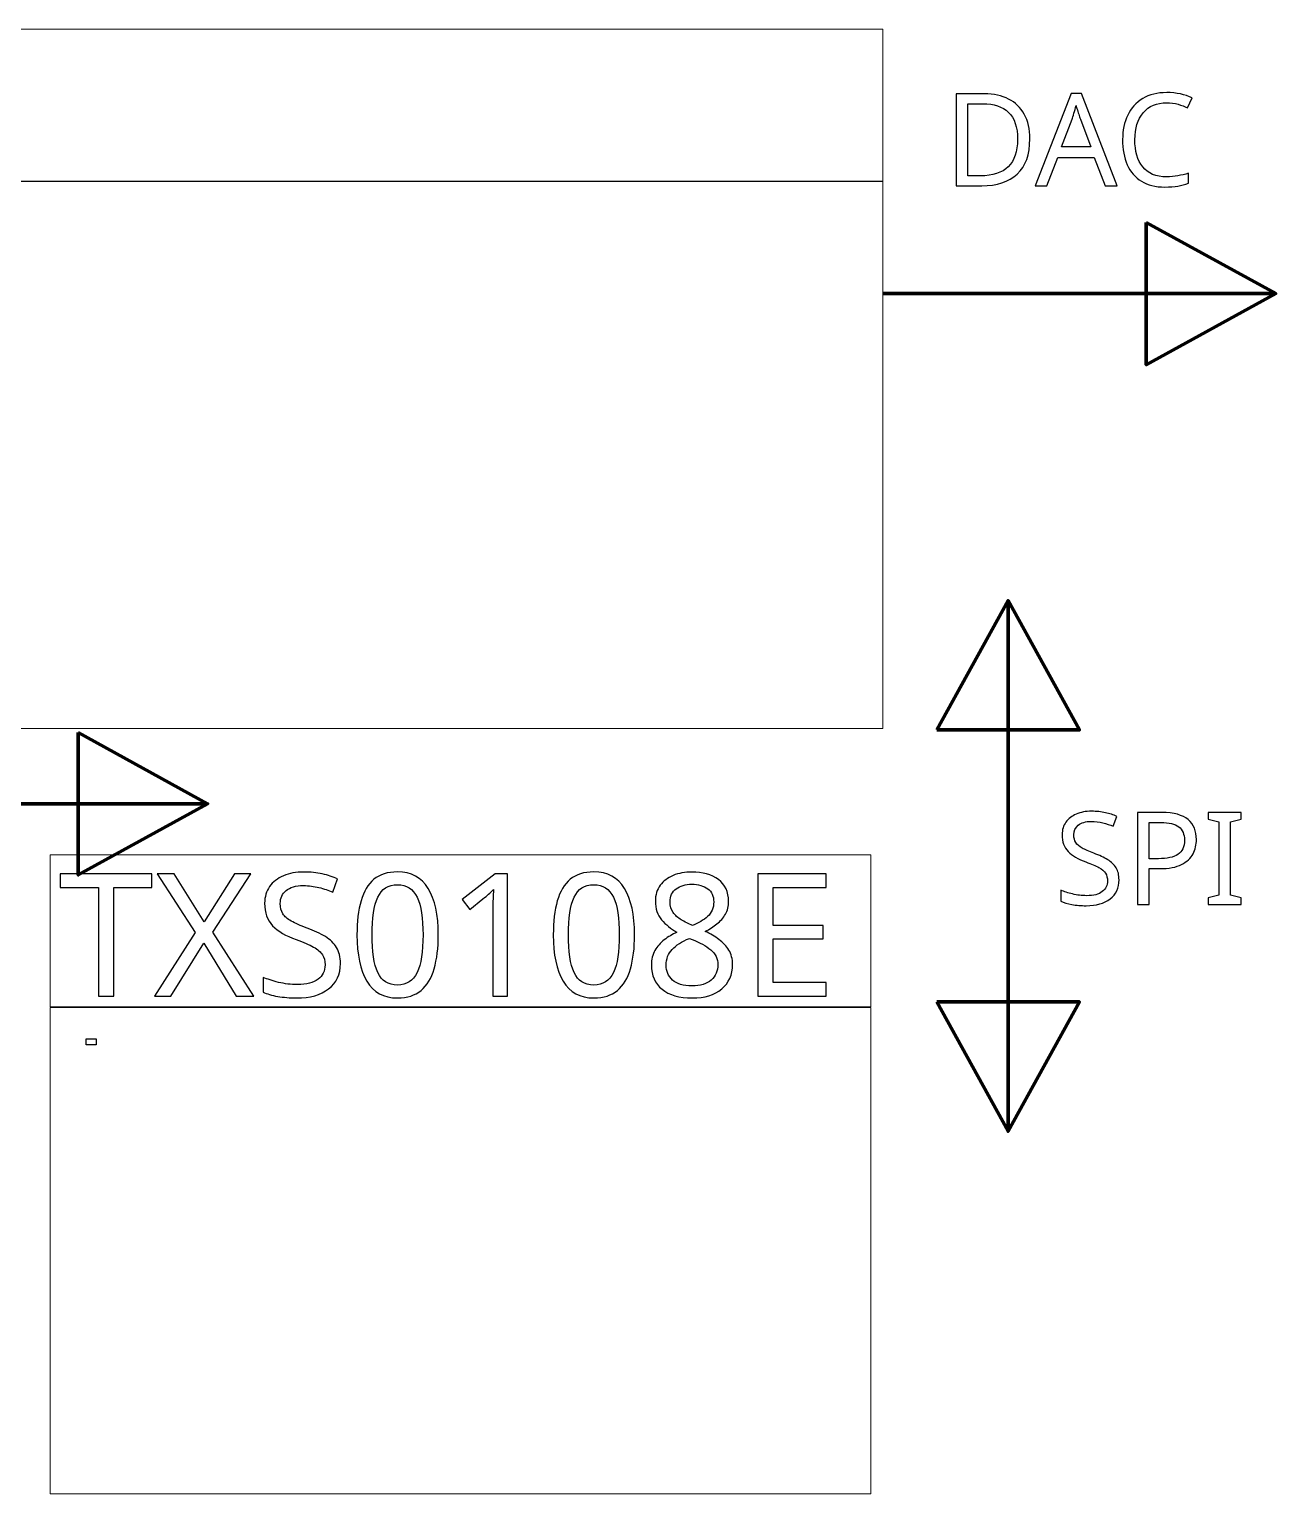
# Model space of a CAD drawing. Header units: inches. Extents: x -6.7 to 20.3, y -5.6 to 12.6.
# Drawn here: x -2.236 to -0.622, y 0.09 to 1.987 of the extents above; entities that cross this region are included whole.
import ezdxf
from ezdxf.lldxf.tags import DXFTag

# ---------------------------------------------------------------- set-up
doc = ezdxf.new("R2010")
doc.units = ezdxf.units.IN
doc.header["$MEASUREMENT"] = 0
doc.header["$XCLIPFRAME"] = 2
doc.layers.add('Layer 1', color=7, linetype='Continuous')
tags = doc.linetypes.add('New Line11', pattern=[1.5, 1, -0.5]).pattern_tags.tags
tags[6:7] = [DXFTag(74, 4), DXFTag(75, 0), DXFTag(340, '0'), DXFTag(46, 1.0), DXFTag(50, 0.0), DXFTag(44, 0.0), DXFTag(45, 0.0)]
tags[4:5] = [DXFTag(74, 4), DXFTag(75, 0), DXFTag(340, '0'), DXFTag(46, 1.0), DXFTag(50, 0.0), DXFTag(44, 0.0), DXFTag(45, 0.0)]
tags = doc.linetypes.add('New Line3', pattern=[1.5, 1, -0.5]).pattern_tags.tags
tags[6:7] = [DXFTag(74, 4), DXFTag(75, 0), DXFTag(340, '0'), DXFTag(46, 1.0), DXFTag(50, 0.0), DXFTag(44, 0.0), DXFTag(45, 0.0)]
tags[4:5] = [DXFTag(74, 4), DXFTag(75, 0), DXFTag(340, '0'), DXFTag(46, 1.0), DXFTag(50, 0.0), DXFTag(44, 0.0), DXFTag(45, 0.0)]
picture_1 = doc.add_image_def('image12.jpg', size_in_pixel=(344, 207))

msp = doc.modelspace()

# ---------------------------------------------------------------- linework, layer by layer
at = {"layer": 'Layer 1', "color": 114, "linetype": 'New Line3', "lineweight": 18}
msp.add_lwpolyline([(-3.572, 1.7906), (-1.131, 1.7906), (-1.131, 1.9875), (-3.572, 1.9875), (-3.572, 1.7906)], close=True, dxfattribs=at)
at = {"layer": 'Layer 1', "color": 250, "lineweight": 18}
for points in [[(-3.572, 1.0815), (-1.131, 1.0815), (-1.131, 1.7901), (-3.572, 1.7901), (-3.572, 1.0815)], [(-2.2094, 0.0902), (-1.1464, 0.0902), (-1.1464, 0.7201), (-2.2094, 0.7201), (-2.2094, 0.0902)]]:
    msp.add_lwpolyline(points, close=True, dxfattribs=at)
at = {"layer": 'Layer 1', "color": 114, "linetype": 'New Line11', "lineweight": 18}
msp.add_lwpolyline([(-2.2094, 0.7209), (-1.1464, 0.7209), (-1.1464, 0.9178), (-2.2094, 0.9178), (-2.2094, 0.7209)], close=True, dxfattribs=at)
at = {"layer": 'Layer 1', "color": 250}
for points, knots in [([(-0.9405, 1.8455), (-0.9405, 1.8253), (-0.946, 1.8102), (-0.957, 1.8), (-0.9679, 1.7899), (-0.9832, 1.7848), (-1.0027, 1.7848), (-1.0027, 1.7848), (-1.0359, 1.7848), (-1.0359, 1.7848), (-1.0359, 1.7848), (-1.0359, 1.9038), (-1.0359, 1.9038), (-1.0359, 1.9038), (-0.9992, 1.9038), (-0.9992, 1.9038), (-0.9872, 1.9038), (-0.9768, 1.9016), (-0.968, 1.8971), (-0.9593, 1.8927), (-0.9525, 1.8861), (-0.9477, 1.8775), (-0.9429, 1.8689), (-0.9405, 1.8582), (-0.9405, 1.8455)], [0, 0, 0, 0, 0.125, 0.125, 0.125, 0.25, 0.25, 0.25, 0.375, 0.375, 0.375, 0.5, 0.5, 0.5, 0.625, 0.625, 0.625, 0.75, 0.75, 0.75, 0.875, 0.875, 0.875, 1, 1, 1, 1]), ([(-0.8429, 1.7848), (-0.8429, 1.7848), (-0.8572, 1.8216), (-0.8572, 1.8216), (-0.8572, 1.8216), (-0.9044, 1.8216), (-0.9044, 1.8216), (-0.9044, 1.8216), (-0.9185, 1.7848), (-0.9185, 1.7848), (-0.9185, 1.7848), (-0.9337, 1.7848), (-0.9337, 1.7848), (-0.9337, 1.7848), (-0.8872, 1.9043), (-0.8872, 1.9043), (-0.8872, 1.9043), (-0.8737, 1.9043), (-0.8737, 1.9043), (-0.8737, 1.9043), (-0.8274, 1.7848), (-0.8274, 1.7848), (-0.8274, 1.7848), (-0.8429, 1.7848), (-0.8429, 1.7848)], [0, 0, 0, 0, 0.125, 0.125, 0.125, 0.25, 0.25, 0.25, 0.375, 0.375, 0.375, 0.5, 0.5, 0.5, 0.625, 0.625, 0.625, 0.75, 0.75, 0.75, 0.875, 0.875, 0.875, 1, 1, 1, 1]), ([(-0.7634, 1.8923), (-0.7762, 1.8923), (-0.7862, 1.888), (-0.7935, 1.8795), (-0.8009, 1.8709), (-0.8045, 1.8592), (-0.8045, 1.8443), (-0.8045, 1.8295), (-0.8011, 1.8178), (-0.7943, 1.8092), (-0.7875, 1.8006), (-0.7772, 1.7963), (-0.7635, 1.7963), (-0.7583, 1.7963), (-0.7534, 1.7967), (-0.7487, 1.7976), (-0.744, 1.7985), (-0.7395, 1.7996), (-0.735, 1.801), (-0.735, 1.801), (-0.735, 1.788), (-0.735, 1.788), (-0.7395, 1.7863), (-0.7441, 1.7851), (-0.7488, 1.7843), (-0.7535, 1.7835), (-0.7592, 1.7831), (-0.7657, 1.7831), (-0.7778, 1.7831), (-0.7879, 1.7856), (-0.796, 1.7906), (-0.8042, 1.7956), (-0.8102, 1.8027), (-0.8143, 1.812), (-0.8184, 1.8212), (-0.8204, 1.832), (-0.8204, 1.8445), (-0.8204, 1.8565), (-0.8182, 1.867), (-0.8138, 1.8762), (-0.8094, 1.8854), (-0.8029, 1.8925), (-0.7944, 1.8977), (-0.7858, 1.9029), (-0.7754, 1.9055), (-0.7632, 1.9055), (-0.7507, 1.9055), (-0.7397, 1.9031), (-0.7304, 1.8985), (-0.7304, 1.8985), (-0.7364, 1.8858), (-0.7364, 1.8858), (-0.74, 1.8875), (-0.7441, 1.889), (-0.7486, 1.8903), (-0.7531, 1.8916), (-0.758, 1.8923), (-0.7634, 1.8923)], [0, 0, 0, 0, 0.052632, 0.052632, 0.052632, 0.105263, 0.105263, 0.105263, 0.157895, 0.157895, 0.157895, 0.210526, 0.210526, 0.210526, 0.263158, 0.263158, 0.263158, 0.315789, 0.315789, 0.315789, 0.368421, 0.368421, 0.368421, 0.421053, 0.421053, 0.421053, 0.473684, 0.473684, 0.473684, 0.526316, 0.526316, 0.526316, 0.578947, 0.578947, 0.578947, 0.631579, 0.631579, 0.631579, 0.684211, 0.684211, 0.684211, 0.736842, 0.736842, 0.736842, 0.789474, 0.789474, 0.789474, 0.842105, 0.842105, 0.842105, 0.894737, 0.894737, 0.894737, 0.947368, 0.947368, 0.947368, 1, 1, 1, 1]), ([(-0.9564, 1.845), (-0.9564, 1.8608), (-0.9603, 1.8725), (-0.9681, 1.8799), (-0.976, 1.8873), (-0.987, 1.891), (-1.0014, 1.891), (-1.0014, 1.891), (-1.0209, 1.891), (-1.0209, 1.891), (-1.0209, 1.891), (-1.0209, 1.7976), (-1.0209, 1.7976), (-1.0209, 1.7976), (-1.0047, 1.7976), (-1.0047, 1.7976), (-0.9725, 1.7976), (-0.9564, 1.8134), (-0.9564, 1.845)], [0, 0, 0, 0, 0.166667, 0.166667, 0.166667, 0.333333, 0.333333, 0.333333, 0.5, 0.5, 0.5, 0.666667, 0.666667, 0.666667, 0.833333, 0.833333, 0.833333, 1, 1, 1, 1]), ([(-0.875, 1.871), (-0.8754, 1.8718), (-0.8759, 1.8735), (-0.8767, 1.8758), (-0.8775, 1.8781), (-0.8782, 1.8805), (-0.879, 1.883), (-0.8797, 1.8855), (-0.8803, 1.8875), (-0.8807, 1.8888), (-0.8815, 1.8853), (-0.8824, 1.882), (-0.8834, 1.8787), (-0.8844, 1.8754), (-0.8852, 1.8728), (-0.8859, 1.871), (-0.8859, 1.871), (-0.8994, 1.835), (-0.8994, 1.835), (-0.8994, 1.835), (-0.8617, 1.835), (-0.8617, 1.835), (-0.8617, 1.835), (-0.875, 1.871), (-0.875, 1.871)], [0, 0, 0, 0, 0.125, 0.125, 0.125, 0.25, 0.25, 0.25, 0.375, 0.375, 0.375, 0.5, 0.5, 0.5, 0.625, 0.625, 0.625, 0.75, 0.75, 0.75, 0.875, 0.875, 0.875, 1, 1, 1, 1]), ([(-0.825, 0.8855), (-0.825, 0.875), (-0.8288, 0.8667), (-0.8365, 0.8609), (-0.8442, 0.855), (-0.8545, 0.852), (-0.8675, 0.852), (-0.8742, 0.852), (-0.8803, 0.8525), (-0.886, 0.8535), (-0.8917, 0.8545), (-0.8964, 0.8559), (-0.9002, 0.8577), (-0.9002, 0.8577), (-0.9002, 0.872), (-0.9002, 0.872), (-0.8962, 0.8702), (-0.8912, 0.8686), (-0.8852, 0.8672), (-0.8793, 0.8657), (-0.8732, 0.865), (-0.8668, 0.865), (-0.8579, 0.865), (-0.8512, 0.8667), (-0.8467, 0.8702), (-0.8422, 0.8736), (-0.84, 0.8783), (-0.84, 0.8842), (-0.84, 0.8881), (-0.8408, 0.8914), (-0.8425, 0.894), (-0.8442, 0.8967), (-0.847, 0.8992), (-0.8511, 0.9014), (-0.8551, 0.9037), (-0.8608, 0.9061), (-0.868, 0.9087), (-0.8781, 0.9124), (-0.8857, 0.9169), (-0.8909, 0.9222), (-0.8961, 0.9275), (-0.8987, 0.9348), (-0.8987, 0.944), (-0.8987, 0.9504), (-0.8971, 0.9558), (-0.8938, 0.9603), (-0.8906, 0.9648), (-0.8861, 0.9682), (-0.8804, 0.9707), (-0.8747, 0.9731), (-0.8681, 0.9744), (-0.8607, 0.9744), (-0.8541, 0.9744), (-0.8481, 0.9737), (-0.8427, 0.9725), (-0.8372, 0.9713), (-0.8323, 0.9697), (-0.8278, 0.9677), (-0.8278, 0.9677), (-0.8325, 0.9549), (-0.8325, 0.9549), (-0.8366, 0.9566), (-0.8411, 0.9581), (-0.8459, 0.9594), (-0.8507, 0.9606), (-0.8558, 0.9612), (-0.861, 0.9612), (-0.8684, 0.9612), (-0.8741, 0.9596), (-0.8778, 0.9564), (-0.8816, 0.9533), (-0.8835, 0.9491), (-0.8835, 0.9439), (-0.8835, 0.9399), (-0.8827, 0.9365), (-0.881, 0.9339), (-0.8793, 0.9312), (-0.8766, 0.9288), (-0.8728, 0.9267), (-0.8691, 0.9246), (-0.8639, 0.9223), (-0.8575, 0.9199), (-0.8505, 0.9173), (-0.8446, 0.9146), (-0.8397, 0.9116), (-0.8349, 0.9087), (-0.8312, 0.9051), (-0.8287, 0.901), (-0.8262, 0.8969), (-0.825, 0.8917), (-0.825, 0.8855)], [0, 0, 0, 0, 0.033333, 0.033333, 0.033333, 0.066667, 0.066667, 0.066667, 0.1, 0.1, 0.1, 0.133333, 0.133333, 0.133333, 0.166667, 0.166667, 0.166667, 0.2, 0.2, 0.2, 0.233333, 0.233333, 0.233333, 0.266667, 0.266667, 0.266667, 0.3, 0.3, 0.3, 0.333333, 0.333333, 0.333333, 0.366667, 0.366667, 0.366667, 0.4, 0.4, 0.4, 0.433333, 0.433333, 0.433333, 0.466667, 0.466667, 0.466667, 0.5, 0.5, 0.5, 0.533333, 0.533333, 0.533333, 0.566667, 0.566667, 0.566667, 0.6, 0.6, 0.6, 0.633333, 0.633333, 0.633333, 0.666667, 0.666667, 0.666667, 0.7, 0.7, 0.7, 0.733333, 0.733333, 0.733333, 0.766667, 0.766667, 0.766667, 0.8, 0.8, 0.8, 0.833333, 0.833333, 0.833333, 0.866667, 0.866667, 0.866667, 0.9, 0.9, 0.9, 0.933333, 0.933333, 0.933333, 0.966667, 0.966667, 0.966667, 1, 1, 1, 1]), ([(-0.7695, 0.9727), (-0.7539, 0.9727), (-0.7426, 0.9696), (-0.7355, 0.9635), (-0.7284, 0.9574), (-0.7248, 0.9488), (-0.7248, 0.9377), (-0.7248, 0.9311), (-0.7263, 0.925), (-0.7292, 0.9193), (-0.7322, 0.9136), (-0.7371, 0.9089), (-0.7441, 0.9054), (-0.751, 0.9018), (-0.7604, 0.9), (-0.7723, 0.9), (-0.7723, 0.9), (-0.786, 0.9), (-0.786, 0.9), (-0.786, 0.9), (-0.786, 0.8537), (-0.786, 0.8537), (-0.786, 0.8537), (-0.801, 0.8537), (-0.801, 0.8537), (-0.801, 0.8537), (-0.801, 0.9727), (-0.801, 0.9727), (-0.801, 0.9727), (-0.7695, 0.9727), (-0.7695, 0.9727)], [0, 0, 0, 0, 0.1, 0.1, 0.1, 0.2, 0.2, 0.2, 0.3, 0.3, 0.3, 0.4, 0.4, 0.4, 0.5, 0.5, 0.5, 0.6, 0.6, 0.6, 0.7, 0.7, 0.7, 0.8, 0.8, 0.8, 0.9, 0.9, 0.9, 1, 1, 1, 1]), ([(-0.6667, 0.8537), (-0.6667, 0.8537), (-0.7097, 0.8537), (-0.7097, 0.8537), (-0.7097, 0.8537), (-0.7097, 0.8624), (-0.7097, 0.8624), (-0.7097, 0.8624), (-0.6957, 0.8655), (-0.6957, 0.8655), (-0.6957, 0.8655), (-0.6957, 0.9607), (-0.6957, 0.9607), (-0.6957, 0.9607), (-0.7097, 0.964), (-0.7097, 0.964), (-0.7097, 0.964), (-0.7097, 0.9727), (-0.7097, 0.9727), (-0.7097, 0.9727), (-0.6667, 0.9727), (-0.6667, 0.9727), (-0.6667, 0.9727), (-0.6667, 0.964), (-0.6667, 0.964), (-0.6667, 0.964), (-0.6807, 0.9607), (-0.6807, 0.9607), (-0.6807, 0.9607), (-0.6807, 0.8655), (-0.6807, 0.8655), (-0.6807, 0.8655), (-0.6667, 0.8624), (-0.6667, 0.8624), (-0.6667, 0.8624), (-0.6667, 0.8537), (-0.6667, 0.8537)], [0, 0, 0, 0, 0.083333, 0.083333, 0.083333, 0.166667, 0.166667, 0.166667, 0.25, 0.25, 0.25, 0.333333, 0.333333, 0.333333, 0.416667, 0.416667, 0.416667, 0.5, 0.5, 0.5, 0.583333, 0.583333, 0.583333, 0.666667, 0.666667, 0.666667, 0.75, 0.75, 0.75, 0.833333, 0.833333, 0.833333, 0.916667, 0.916667, 0.916667, 1, 1, 1, 1]), ([(-0.7708, 0.9599), (-0.7708, 0.9599), (-0.786, 0.9599), (-0.786, 0.9599), (-0.786, 0.9599), (-0.786, 0.9129), (-0.786, 0.9129), (-0.786, 0.9129), (-0.774, 0.9129), (-0.774, 0.9129), (-0.7627, 0.9129), (-0.7542, 0.9147), (-0.7487, 0.9184), (-0.7431, 0.922), (-0.7403, 0.9282), (-0.7403, 0.937), (-0.7403, 0.9447), (-0.7428, 0.9504), (-0.7477, 0.9542), (-0.7526, 0.958), (-0.7603, 0.9599), (-0.7708, 0.9599)], [0, 0, 0, 0, 0.142857, 0.142857, 0.142857, 0.285714, 0.285714, 0.285714, 0.428571, 0.428571, 0.428571, 0.571429, 0.571429, 0.571429, 0.714286, 0.714286, 0.714286, 0.857143, 0.857143, 0.857143, 1, 1, 1, 1]), ([(-2.1268, 0.7347), (-2.1268, 0.7347), (-2.1468, 0.7347), (-2.1468, 0.7347), (-2.1468, 0.7347), (-2.1468, 0.8758), (-2.1468, 0.8758), (-2.1468, 0.8758), (-2.1964, 0.8758), (-2.1964, 0.8758), (-2.1964, 0.8758), (-2.1964, 0.8934), (-2.1964, 0.8934), (-2.1964, 0.8934), (-2.0775, 0.8934), (-2.0775, 0.8934), (-2.0775, 0.8934), (-2.0775, 0.8758), (-2.0775, 0.8758), (-2.0775, 0.8758), (-2.1268, 0.8758), (-2.1268, 0.8758), (-2.1268, 0.8758), (-2.1268, 0.7347), (-2.1268, 0.7347)], [0, 0, 0, 0, 0.125, 0.125, 0.125, 0.25, 0.25, 0.25, 0.375, 0.375, 0.375, 0.5, 0.5, 0.5, 0.625, 0.625, 0.625, 0.75, 0.75, 0.75, 0.875, 0.875, 0.875, 1, 1, 1, 1]), ([(-1.9457, 0.7347), (-1.9457, 0.7347), (-1.9684, 0.7347), (-1.9684, 0.7347), (-1.9684, 0.7347), (-2.0104, 0.8036), (-2.0104, 0.8036), (-2.0104, 0.8036), (-2.0531, 0.7347), (-2.0531, 0.7347), (-2.0531, 0.7347), (-2.0742, 0.7347), (-2.0742, 0.7347), (-2.0742, 0.7347), (-2.0215, 0.8174), (-2.0215, 0.8174), (-2.0215, 0.8174), (-2.0708, 0.8934), (-2.0708, 0.8934), (-2.0708, 0.8934), (-2.0486, 0.8934), (-2.0486, 0.8934), (-2.0486, 0.8934), (-2.0097, 0.8312), (-2.0097, 0.8312), (-2.0097, 0.8312), (-1.9706, 0.8934), (-1.9706, 0.8934), (-1.9706, 0.8934), (-1.9495, 0.8934), (-1.9495, 0.8934), (-1.9495, 0.8934), (-1.9986, 0.8178), (-1.9986, 0.8178), (-1.9986, 0.8178), (-1.9457, 0.7347), (-1.9457, 0.7347)], [0, 0, 0, 0, 0.083333, 0.083333, 0.083333, 0.166667, 0.166667, 0.166667, 0.25, 0.25, 0.25, 0.333333, 0.333333, 0.333333, 0.416667, 0.416667, 0.416667, 0.5, 0.5, 0.5, 0.583333, 0.583333, 0.583333, 0.666667, 0.666667, 0.666667, 0.75, 0.75, 0.75, 0.833333, 0.833333, 0.833333, 0.916667, 0.916667, 0.916667, 1, 1, 1, 1]), ([(-1.8333, 0.7772), (-1.8333, 0.7631), (-1.8384, 0.7521), (-1.8486, 0.7443), (-1.8588, 0.7364), (-1.8726, 0.7325), (-1.8899, 0.7325), (-1.8988, 0.7325), (-1.9071, 0.7332), (-1.9146, 0.7345), (-1.9222, 0.7358), (-1.9285, 0.7377), (-1.9335, 0.7401), (-1.9335, 0.7401), (-1.9335, 0.7592), (-1.9335, 0.7592), (-1.9282, 0.7568), (-1.9215, 0.7547), (-1.9136, 0.7527), (-1.9057, 0.7508), (-1.8975, 0.7498), (-1.8891, 0.7498), (-1.8772, 0.7498), (-1.8683, 0.7521), (-1.8623, 0.7567), (-1.8563, 0.7613), (-1.8533, 0.7675), (-1.8533, 0.7754), (-1.8533, 0.7806), (-1.8544, 0.7849), (-1.8566, 0.7885), (-1.8588, 0.7921), (-1.8626, 0.7954), (-1.8681, 0.7984), (-1.8735, 0.8014), (-1.881, 0.8047), (-1.8906, 0.8081), (-1.9041, 0.8129), (-1.9143, 0.8189), (-1.9212, 0.8261), (-1.9281, 0.8332), (-1.9315, 0.8429), (-1.9315, 0.8552), (-1.9315, 0.8636), (-1.9294, 0.8708), (-1.9251, 0.8768), (-1.9208, 0.8828), (-1.9148, 0.8875), (-1.9072, 0.8907), (-1.8995, 0.894), (-1.8908, 0.8956), (-1.8808, 0.8956), (-1.8721, 0.8956), (-1.8641, 0.8948), (-1.8568, 0.8932), (-1.8496, 0.8915), (-1.843, 0.8894), (-1.8371, 0.8867), (-1.8371, 0.8867), (-1.8433, 0.8696), (-1.8433, 0.8696), (-1.8488, 0.872), (-1.8547, 0.874), (-1.8612, 0.8756), (-1.8676, 0.8772), (-1.8743, 0.8781), (-1.8813, 0.8781), (-1.8912, 0.8781), (-1.8987, 0.8759), (-1.9037, 0.8717), (-1.9088, 0.8675), (-1.9113, 0.8619), (-1.9113, 0.8549), (-1.9113, 0.8496), (-1.9102, 0.8452), (-1.9079, 0.8416), (-1.9057, 0.8381), (-1.9021, 0.8349), (-1.8971, 0.8321), (-1.892, 0.8292), (-1.8852, 0.8262), (-1.8766, 0.8229), (-1.8673, 0.8195), (-1.8594, 0.8159), (-1.8529, 0.8119), (-1.8465, 0.808), (-1.8416, 0.8033), (-1.8383, 0.7978), (-1.8349, 0.7924), (-1.8333, 0.7855), (-1.8333, 0.7772)], [0, 0, 0, 0, 0.033333, 0.033333, 0.033333, 0.066667, 0.066667, 0.066667, 0.1, 0.1, 0.1, 0.133333, 0.133333, 0.133333, 0.166667, 0.166667, 0.166667, 0.2, 0.2, 0.2, 0.233333, 0.233333, 0.233333, 0.266667, 0.266667, 0.266667, 0.3, 0.3, 0.3, 0.333333, 0.333333, 0.333333, 0.366667, 0.366667, 0.366667, 0.4, 0.4, 0.4, 0.433333, 0.433333, 0.433333, 0.466667, 0.466667, 0.466667, 0.5, 0.5, 0.5, 0.533333, 0.533333, 0.533333, 0.566667, 0.566667, 0.566667, 0.6, 0.6, 0.6, 0.633333, 0.633333, 0.633333, 0.666667, 0.666667, 0.666667, 0.7, 0.7, 0.7, 0.733333, 0.733333, 0.733333, 0.766667, 0.766667, 0.766667, 0.8, 0.8, 0.8, 0.833333, 0.833333, 0.833333, 0.866667, 0.866667, 0.866667, 0.9, 0.9, 0.9, 0.933333, 0.933333, 0.933333, 0.966667, 0.966667, 0.966667, 1, 1, 1, 1]), ([(-1.7066, 0.8143), (-1.7066, 0.7972), (-1.7084, 0.7826), (-1.7119, 0.7704), (-1.7155, 0.7582), (-1.7211, 0.7488), (-1.7288, 0.7423), (-1.7365, 0.7358), (-1.7468, 0.7325), (-1.7595, 0.7325), (-1.7774, 0.7325), (-1.7906, 0.7397), (-1.7992, 0.7542), (-1.8077, 0.7686), (-1.8119, 0.7887), (-1.8119, 0.8143), (-1.8119, 0.8315), (-1.8102, 0.8461), (-1.8067, 0.8583), (-1.8032, 0.8704), (-1.7976, 0.8797), (-1.7899, 0.8862), (-1.7822, 0.8926), (-1.7721, 0.8958), (-1.7595, 0.8958), (-1.7417, 0.8958), (-1.7285, 0.8887), (-1.7197, 0.8744), (-1.711, 0.8601), (-1.7066, 0.8401), (-1.7066, 0.8143)], [0, 0, 0, 0, 0.1, 0.1, 0.1, 0.2, 0.2, 0.2, 0.3, 0.3, 0.3, 0.4, 0.4, 0.4, 0.5, 0.5, 0.5, 0.6, 0.6, 0.6, 0.7, 0.7, 0.7, 0.8, 0.8, 0.8, 0.9, 0.9, 0.9, 1, 1, 1, 1]), ([(-1.6168, 0.7347), (-1.6168, 0.7347), (-1.6359, 0.7347), (-1.6359, 0.7347), (-1.6359, 0.7347), (-1.6359, 0.8456), (-1.6359, 0.8456), (-1.6359, 0.852), (-1.6359, 0.8571), (-1.6357, 0.8609), (-1.6356, 0.8648), (-1.6354, 0.8688), (-1.6351, 0.8729), (-1.6374, 0.8706), (-1.6396, 0.8686), (-1.6415, 0.8669), (-1.6434, 0.8653), (-1.6459, 0.8632), (-1.6488, 0.8607), (-1.6488, 0.8607), (-1.6657, 0.8469), (-1.6657, 0.8469), (-1.6657, 0.8469), (-1.6759, 0.8601), (-1.6759, 0.8601), (-1.6759, 0.8601), (-1.6331, 0.8934), (-1.6331, 0.8934), (-1.6331, 0.8934), (-1.6168, 0.8934), (-1.6168, 0.8934), (-1.6168, 0.8934), (-1.6168, 0.7347), (-1.6168, 0.7347)], [0, 0, 0, 0, 0.090909, 0.090909, 0.090909, 0.181818, 0.181818, 0.181818, 0.272727, 0.272727, 0.272727, 0.363636, 0.363636, 0.363636, 0.454545, 0.454545, 0.454545, 0.545455, 0.545455, 0.545455, 0.636364, 0.636364, 0.636364, 0.727273, 0.727273, 0.727273, 0.818182, 0.818182, 0.818182, 0.909091, 0.909091, 0.909091, 1, 1, 1, 1]), ([(-1.4524, 0.8143), (-1.4524, 0.7972), (-1.4542, 0.7826), (-1.4577, 0.7704), (-1.4613, 0.7582), (-1.4669, 0.7488), (-1.4746, 0.7423), (-1.4823, 0.7358), (-1.4925, 0.7325), (-1.5053, 0.7325), (-1.5232, 0.7325), (-1.5364, 0.7397), (-1.5449, 0.7542), (-1.5535, 0.7686), (-1.5577, 0.7887), (-1.5577, 0.8143), (-1.5577, 0.8315), (-1.556, 0.8461), (-1.5525, 0.8583), (-1.549, 0.8704), (-1.5434, 0.8797), (-1.5357, 0.8862), (-1.528, 0.8926), (-1.5179, 0.8958), (-1.5053, 0.8958), (-1.4875, 0.8958), (-1.4742, 0.8887), (-1.4655, 0.8744), (-1.4568, 0.8601), (-1.4524, 0.8401), (-1.4524, 0.8143)], [0, 0, 0, 0, 0.1, 0.1, 0.1, 0.2, 0.2, 0.2, 0.3, 0.3, 0.3, 0.4, 0.4, 0.4, 0.5, 0.5, 0.5, 0.6, 0.6, 0.6, 0.7, 0.7, 0.7, 0.8, 0.8, 0.8, 0.9, 0.9, 0.9, 1, 1, 1, 1]), ([(-1.3782, 0.8956), (-1.3642, 0.8956), (-1.3528, 0.8924), (-1.3439, 0.8858), (-1.3351, 0.8793), (-1.3306, 0.8699), (-1.3306, 0.8576), (-1.3306, 0.8512), (-1.332, 0.8457), (-1.3347, 0.8409), (-1.3375, 0.8362), (-1.3411, 0.832), (-1.3457, 0.8284), (-1.3503, 0.8248), (-1.3554, 0.8215), (-1.3608, 0.8187), (-1.3543, 0.8156), (-1.3484, 0.8121), (-1.3431, 0.8082), (-1.3377, 0.8042), (-1.3335, 0.7997), (-1.3303, 0.7945), (-1.3271, 0.7893), (-1.3255, 0.7831), (-1.3255, 0.7758), (-1.3255, 0.7625), (-1.3302, 0.7519), (-1.3396, 0.7442), (-1.349, 0.7364), (-1.3616, 0.7325), (-1.3775, 0.7325), (-1.3945, 0.7325), (-1.4076, 0.7362), (-1.4168, 0.7437), (-1.426, 0.7512), (-1.4306, 0.7617), (-1.4306, 0.7752), (-1.4306, 0.7824), (-1.4291, 0.7887), (-1.4261, 0.7941), (-1.423, 0.7994), (-1.419, 0.804), (-1.4139, 0.8078), (-1.4089, 0.8117), (-1.4035, 0.8149), (-1.3977, 0.8176), (-1.4054, 0.8221), (-1.412, 0.8274), (-1.4174, 0.8337), (-1.4228, 0.84), (-1.4255, 0.8481), (-1.4255, 0.8578), (-1.4255, 0.866), (-1.4234, 0.8728), (-1.4193, 0.8784), (-1.4151, 0.8839), (-1.4095, 0.8882), (-1.4024, 0.8912), (-1.3953, 0.8941), (-1.3872, 0.8956), (-1.3782, 0.8956)], [0, 0, 0, 0, 0.05, 0.05, 0.05, 0.1, 0.1, 0.1, 0.15, 0.15, 0.15, 0.2, 0.2, 0.2, 0.25, 0.25, 0.25, 0.3, 0.3, 0.3, 0.35, 0.35, 0.35, 0.4, 0.4, 0.4, 0.45, 0.45, 0.45, 0.5, 0.5, 0.5, 0.55, 0.55, 0.55, 0.6, 0.6, 0.6, 0.65, 0.65, 0.65, 0.7, 0.7, 0.7, 0.75, 0.75, 0.75, 0.8, 0.8, 0.8, 0.85, 0.85, 0.85, 0.9, 0.9, 0.9, 0.95, 0.95, 0.95, 1, 1, 1, 1]), ([(-1.2042, 0.7347), (-1.2042, 0.7347), (-1.2928, 0.7347), (-1.2928, 0.7347), (-1.2928, 0.7347), (-1.2928, 0.8934), (-1.2928, 0.8934), (-1.2928, 0.8934), (-1.2042, 0.8934), (-1.2042, 0.8934), (-1.2042, 0.8934), (-1.2042, 0.8758), (-1.2042, 0.8758), (-1.2042, 0.8758), (-1.2728, 0.8758), (-1.2728, 0.8758), (-1.2728, 0.8758), (-1.2728, 0.8263), (-1.2728, 0.8263), (-1.2728, 0.8263), (-1.2082, 0.8263), (-1.2082, 0.8263), (-1.2082, 0.8263), (-1.2082, 0.8089), (-1.2082, 0.8089), (-1.2082, 0.8089), (-1.2728, 0.8089), (-1.2728, 0.8089), (-1.2728, 0.8089), (-1.2728, 0.7523), (-1.2728, 0.7523), (-1.2728, 0.7523), (-1.2042, 0.7523), (-1.2042, 0.7523), (-1.2042, 0.7523), (-1.2042, 0.7347), (-1.2042, 0.7347)], [0, 0, 0, 0, 0.083333, 0.083333, 0.083333, 0.166667, 0.166667, 0.166667, 0.25, 0.25, 0.25, 0.333333, 0.333333, 0.333333, 0.416667, 0.416667, 0.416667, 0.5, 0.5, 0.5, 0.583333, 0.583333, 0.583333, 0.666667, 0.666667, 0.666667, 0.75, 0.75, 0.75, 0.833333, 0.833333, 0.833333, 0.916667, 0.916667, 0.916667, 1, 1, 1, 1]), ([(-1.7924, 0.8143), (-1.7924, 0.7925), (-1.7899, 0.7762), (-1.7849, 0.7654), (-1.78, 0.7546), (-1.7715, 0.7492), (-1.7595, 0.7492), (-1.7476, 0.7492), (-1.7392, 0.7545), (-1.7341, 0.7653), (-1.7289, 0.776), (-1.7264, 0.7924), (-1.7264, 0.8143), (-1.7264, 0.8359), (-1.7289, 0.8521), (-1.7341, 0.8629), (-1.7392, 0.8738), (-1.7476, 0.8792), (-1.7595, 0.8792), (-1.7715, 0.8792), (-1.78, 0.8738), (-1.7849, 0.8629), (-1.7899, 0.8521), (-1.7924, 0.8359), (-1.7924, 0.8143)], [0, 0, 0, 0, 0.125, 0.125, 0.125, 0.25, 0.25, 0.25, 0.375, 0.375, 0.375, 0.5, 0.5, 0.5, 0.625, 0.625, 0.625, 0.75, 0.75, 0.75, 0.875, 0.875, 0.875, 1, 1, 1, 1]), ([(-1.5382, 0.8143), (-1.5382, 0.7925), (-1.5357, 0.7762), (-1.5307, 0.7654), (-1.5258, 0.7546), (-1.5173, 0.7492), (-1.5053, 0.7492), (-1.4934, 0.7492), (-1.4849, 0.7545), (-1.4798, 0.7653), (-1.4747, 0.776), (-1.4722, 0.7924), (-1.4722, 0.8143), (-1.4722, 0.8359), (-1.4747, 0.8521), (-1.4798, 0.8629), (-1.4849, 0.8738), (-1.4934, 0.8792), (-1.5053, 0.8792), (-1.5173, 0.8792), (-1.5258, 0.8738), (-1.5307, 0.8629), (-1.5357, 0.8521), (-1.5382, 0.8359), (-1.5382, 0.8143)], [0, 0, 0, 0, 0.125, 0.125, 0.125, 0.25, 0.25, 0.25, 0.375, 0.375, 0.375, 0.5, 0.5, 0.5, 0.625, 0.625, 0.625, 0.75, 0.75, 0.75, 0.875, 0.875, 0.875, 1, 1, 1, 1]), ([(-1.3784, 0.8798), (-1.3865, 0.8798), (-1.3932, 0.8779), (-1.3985, 0.8739), (-1.4038, 0.87), (-1.4064, 0.8644), (-1.4064, 0.8569), (-1.4064, 0.8515), (-1.4051, 0.8469), (-1.4025, 0.8432), (-1.3999, 0.8395), (-1.3964, 0.8363), (-1.3919, 0.8337), (-1.3875, 0.8311), (-1.3826, 0.8287), (-1.3773, 0.8263), (-1.3696, 0.8295), (-1.3631, 0.8335), (-1.3578, 0.8381), (-1.3526, 0.8427), (-1.3499, 0.8489), (-1.3499, 0.8569), (-1.3499, 0.8644), (-1.3525, 0.87), (-1.3577, 0.8739), (-1.3629, 0.8779), (-1.3698, 0.8798), (-1.3784, 0.8798)], [0, 0, 0, 0, 0.111111, 0.111111, 0.111111, 0.222222, 0.222222, 0.222222, 0.333333, 0.333333, 0.333333, 0.444444, 0.444444, 0.444444, 0.555556, 0.555556, 0.555556, 0.666667, 0.666667, 0.666667, 0.777778, 0.777778, 0.777778, 0.888889, 0.888889, 0.888889, 1, 1, 1, 1]), ([(-1.4115, 0.7749), (-1.4115, 0.7672), (-1.4088, 0.7608), (-1.4033, 0.7557), (-1.3978, 0.7506), (-1.3894, 0.7481), (-1.3779, 0.7481), (-1.3671, 0.7481), (-1.3589, 0.7506), (-1.3532, 0.7557), (-1.3475, 0.7608), (-1.3446, 0.7675), (-1.3446, 0.7756), (-1.3446, 0.7833), (-1.3476, 0.7897), (-1.3537, 0.7948), (-1.3598, 0.7999), (-1.3679, 0.8044), (-1.3779, 0.8083), (-1.3779, 0.8083), (-1.3815, 0.8096), (-1.3815, 0.8096), (-1.3913, 0.8055), (-1.3987, 0.8007), (-1.4038, 0.7953), (-1.4089, 0.7899), (-1.4115, 0.7831), (-1.4115, 0.7749)], [0, 0, 0, 0, 0.111111, 0.111111, 0.111111, 0.222222, 0.222222, 0.222222, 0.333333, 0.333333, 0.333333, 0.444444, 0.444444, 0.444444, 0.555556, 0.555556, 0.555556, 0.666667, 0.666667, 0.666667, 0.777778, 0.777778, 0.777778, 0.888889, 0.888889, 0.888889, 1, 1, 1, 1])]:
    msp.add_open_spline(points, degree=3, knots=knots, dxfattribs=at)
at = {"layer": 'Layer 1', "color": 23, "lineweight": 70}
msp.add_open_spline([(-0.7898, 1.7372), (-0.7898, 1.7372), (-0.6221, 1.645), (-0.6221, 1.645), (-0.6221, 1.645), (-0.7898, 1.5528), (-0.7898, 1.5528), (-0.7898, 1.5528), (-0.7898, 1.7372), (-0.7898, 1.7372)], degree=3, knots=[0, 0, 0, 0, 0.333333, 0.333333, 0.333333, 0.666667, 0.666667, 0.666667, 1, 1, 1, 1], dxfattribs=at)
msp.add_open_spline([(-1.131, 1.645), (-1.131, 1.645), (-0.6221, 1.645), (-0.6221, 1.645)], degree=3, dxfattribs=at)
at = {"layer": 'Layer 1', "color": 140, "lineweight": 70}
for points in [[(-1.0608, 1.0798), (-1.0608, 1.0798), (-0.9686, 1.2474), (-0.9686, 1.2474), (-0.9686, 1.2474), (-0.8764, 1.0798), (-0.8764, 1.0798), (-0.8764, 1.0798), (-1.0608, 1.0798), (-1.0608, 1.0798)], [(-1.0608, 0.7274), (-1.0608, 0.7274), (-0.9686, 0.5597), (-0.9686, 0.5597), (-0.9686, 0.5597), (-0.8764, 0.7274), (-0.8764, 0.7274), (-0.8764, 0.7274), (-1.0608, 0.7274), (-1.0608, 0.7274)]]:
    msp.add_open_spline(points, degree=3, knots=[0, 0, 0, 0, 0.333333, 0.333333, 0.333333, 0.666667, 0.666667, 0.666667, 1, 1, 1, 1], dxfattribs=at)
msp.add_open_spline([(-0.9686, 0.5597), (-0.9686, 0.5597), (-0.9686, 1.2474), (-0.9686, 1.2474)], degree=3, dxfattribs=at)
at = {"layer": 'Layer 1', "color": 142, "lineweight": 70}
msp.add_open_spline([(-2.173, 1.0764), (-2.173, 1.0764), (-2.0053, 0.9842), (-2.0053, 0.9842), (-2.0053, 0.9842), (-2.173, 0.892), (-2.173, 0.892), (-2.173, 0.892), (-2.173, 1.0764), (-2.173, 1.0764)], degree=3, knots=[0, 0, 0, 0, 0.333333, 0.333333, 0.333333, 0.666667, 0.666667, 0.666667, 1, 1, 1, 1], dxfattribs=at)
msp.add_open_spline([(-4.9622, 0.9842), (-4.9622, 0.9842), (-2.0053, 0.9842), (-2.0053, 0.9842)], degree=3, dxfattribs=at)

# ---------------------------------------------------------------- pictures from other files: only their frames are drawn
at = {"layer": 'Layer 1', "color": 250}
image = msp.add_image(picture_1, insert=(-2.1583, 0.1158), size_in_units=(0.9384, 0.5653), dxfattribs=at)
image.set_boundary_path([(-2.16, 0.116), (2.63, 3)])

doc.saveas('drawing.dxf')
